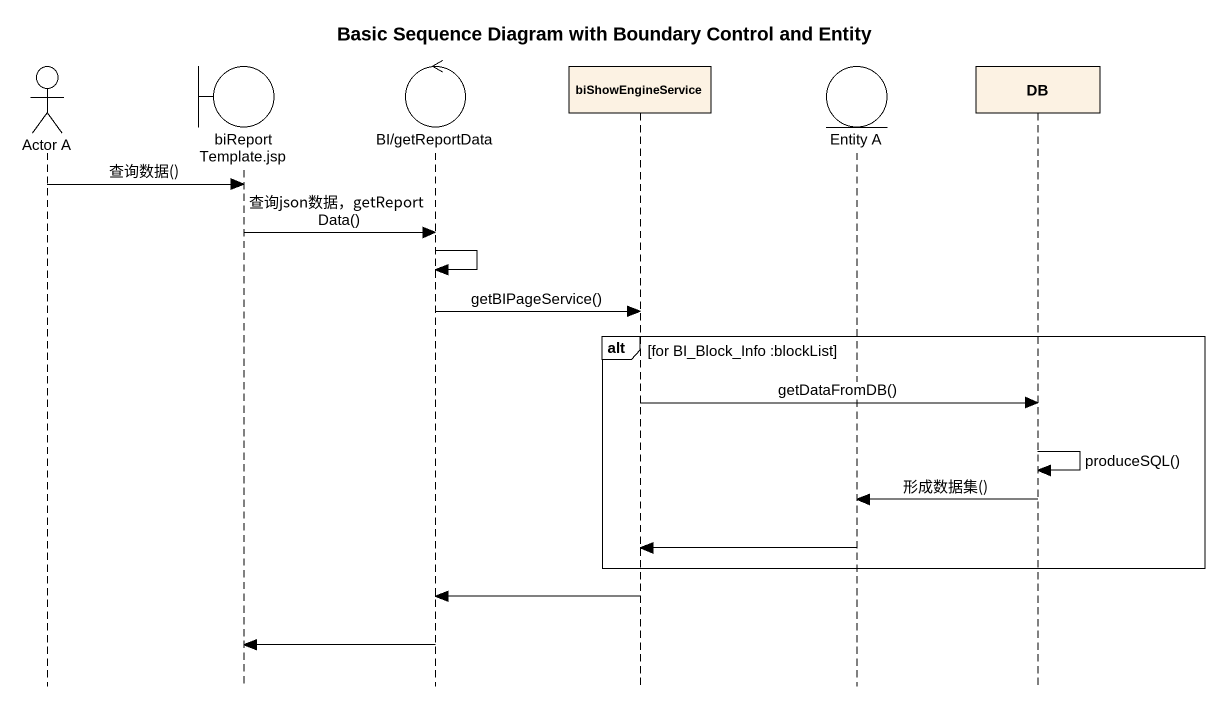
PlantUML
@startuml
title Basic Sequence Diagram with Boundary Control and Entity
hide footbox
actor "Actor A" as Actor_A
boundary "biReportTemplate.jsp" as biReportTemplate_jsp
control "BI/getReportData" as BI_getReportData
participant biShowEngineService
entity "Entity A" as Entity_A
participant DB

Actor_A -> biReportTemplate_jsp : 查询数据()
biReportTemplate_jsp -> BI_getReportData : 查询json数据，getReportData()
BI_getReportData -> BI_getReportData
BI_getReportData -> biShowEngineService : getBIPageService()
alt for BI_Block_Info :blockList
  biShowEngineService -> DB : getDataFromDB()
  DB -> DB : produceSQL()
  DB -> Entity_A : 形成数据集()
  Entity_A -> biShowEngineService
end
biShowEngineService -> BI_getReportData
BI_getReportData -> biReportTemplate_jsp
@enduml
